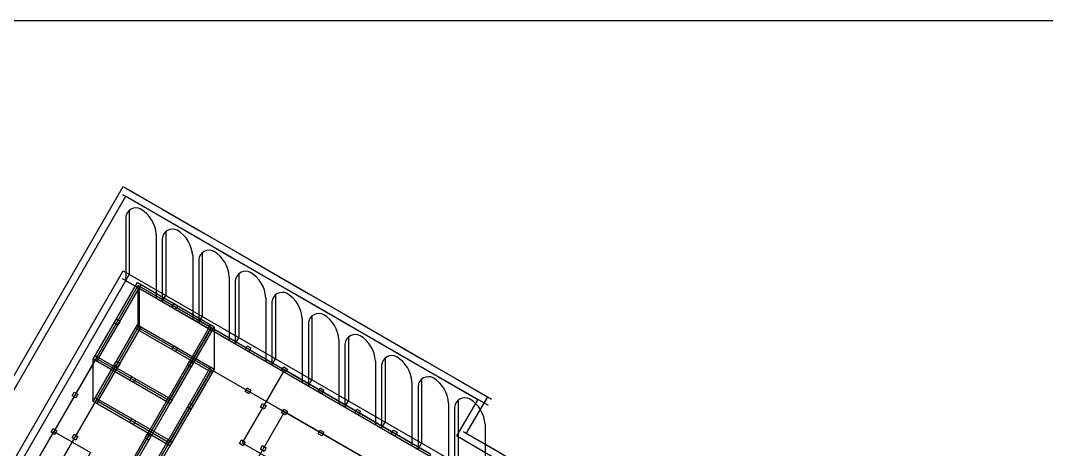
# Model space of a CAD drawing. Header units: metres. Extents: x 1950 to 2882, y 2050 to 2715.
# Drawn here: x 1987.8 to 2060.7, y 2248.7 to 2279.2 of the extents above; entities that cross this region are included whole.
import ezdxf

# ---------------------------------------------------------------- set-up
doc = ezdxf.new("R2010")
doc.units = ezdxf.units.M
for name, color, linetype in [('BRICK WALLS', 250, 'Continuous'), ('OUTLINE', 250, 'Continuous'), ('PILARS', 250, 'Continuous')]:
    doc.layers.add(name, color=color, linetype=linetype)
doc.layers.add('DOUBLE SKIN FACADE', color=250, linetype='Continuous', transparency=0.5)
doc.layers.add('lamina', color=255, linetype='Continuous', transparency=0.5)

msp = doc.modelspace()

# ---------------------------------------------------------------- linework, layer by layer
at = {"layer": 'BRICK WALLS'}
for p, q in [((1996.218, 2260.167), (1996.218, 2257.167)), ((2001.564, 2257.426), (2001.564, 2254.426)), ((1992.958, 2252.12), (1992.958, 2255.12))]:
    msp.add_line(p, q, dxfattribs=at)
for points in [[(1996.108, 2260.576), (2001.564, 2257.426), (1998.414, 2251.97), (1992.958, 2255.12), (1996.108, 2260.576)], [(1996.108, 2257.576), (2001.564, 2254.426), (1998.414, 2248.97), (1992.958, 2252.12), (1996.108, 2257.576)], [(1998.154, 2252.12), (1995.154, 2246.924), (1997.752, 2245.424)], [(1998.414, 2251.97), (1995.564, 2247.034), (1997.902, 2245.684)], [(1998.154, 2249.12), (1995.154, 2243.924), (1997.752, 2242.424)], [(1998.414, 2248.97), (1995.564, 2244.034), (1997.902, 2242.684)]]:
    msp.add_lwpolyline(points, dxfattribs=at)
for points in [[(1996.218, 2260.167), (2001.154, 2257.317), (1998.304, 2252.38), (1993.368, 2255.23)], [(1996.218, 2257.167), (2001.154, 2254.317), (1998.304, 2249.38), (1993.368, 2252.23)]]:
    msp.add_lwpolyline(points, close=True, dxfattribs=at)
at = {"layer": 'DOUBLE SKIN FACADE'}
for p, q in [((1995.3, 2267.276), (1997.898, 2265.776)), ((1995.05, 2266.843), (1997.648, 2265.343)), ((1995.516, 2265.626), (1995.516, 2261.151)), ((1997.898, 2265.776), (2000.496, 2264.276)), ((1995.266, 2265.193), (1995.266, 2260.718)), ((1997.648, 2265.343), (2000.246, 2263.843)), ((1998.114, 2264.126), (1998.114, 2259.651)), ((2000.496, 2264.276), (2003.094, 2262.776)), ((1997.431, 2263.993), (1997.431, 2259.468)), ((1997.864, 2263.693), (1997.864, 2259.218)), ((2000.246, 2263.843), (2002.844, 2262.343)), ((2000.712, 2262.626), (2000.712, 2258.151)), ((2003.094, 2262.776), (2005.692, 2261.276)), ((2000.029, 2262.493), (2000.029, 2257.968)), ((2000.462, 2262.193), (2000.462, 2257.718)), ((2002.844, 2262.343), (2005.442, 2260.843)), ((1995.266, 2260.718), (1995.516, 2261.151)), ((2003.311, 2261.126), (2003.311, 2256.651)), ((2005.692, 2261.276), (2008.29, 2259.776)), ((1995.266, 2260.718), (1995.05, 2260.843)), ((2002.628, 2260.993), (2002.628, 2256.468)), ((2003.061, 2260.693), (2003.061, 2256.218)), ((2005.442, 2260.843), (2008.04, 2259.343)), ((2008.29, 2259.776), (2010.888, 2258.276)), ((1997.431, 2259.468), (1997.648, 2259.343)), ((1997.864, 2259.218), (1997.648, 2259.343)), ((1997.864, 2259.218), (1998.114, 2259.651)), ((2005.226, 2259.493), (2005.226, 2254.968)), ((2005.659, 2259.193), (2005.659, 2254.718)), ((2005.909, 2259.626), (2005.909, 2255.151)), ((2008.04, 2259.343), (2010.638, 2257.843)), ((2010.888, 2258.276), (2013.486, 2256.776)), ((2000.029, 2257.968), (2000.246, 2257.843)), ((2000.462, 2257.718), (2000.246, 2257.843)), ((2000.462, 2257.718), (2000.712, 2258.151)), ((2007.824, 2257.993), (2007.824, 2253.468)), ((2008.257, 2257.693), (2008.257, 2253.218)), ((2008.507, 2258.126), (2008.507, 2253.651)), ((2010.638, 2257.843), (2013.236, 2256.343)), ((2013.486, 2256.776), (2016.084, 2255.276)), ((2002.628, 2256.468), (2002.844, 2256.343)), ((2003.061, 2256.218), (2002.844, 2256.343)), ((2003.061, 2256.218), (2003.311, 2256.651)), ((2010.422, 2256.493), (2010.422, 2251.968)), ((2010.855, 2256.193), (2010.855, 2251.718)), ((2011.105, 2256.626), (2011.105, 2252.151)), ((2013.236, 2256.343), (2015.834, 2254.843)), ((2005.226, 2254.968), (2005.442, 2254.843)), ((2005.659, 2254.718), (2005.442, 2254.843)), ((2005.659, 2254.718), (2005.909, 2255.151)), ((2013.02, 2254.993), (2013.02, 2250.468)), ((2013.453, 2254.693), (2013.453, 2250.218)), ((2013.703, 2255.126), (2013.703, 2250.651)), ((2015.834, 2254.843), (2018.432, 2253.343)), ((2016.084, 2255.276), (2018.682, 2253.776)), ((2007.824, 2253.468), (2008.04, 2253.343)), ((2008.257, 2253.218), (2008.04, 2253.343)), ((2008.257, 2253.218), (2008.507, 2253.651)), ((2015.618, 2253.493), (2015.618, 2248.968)), ((2016.051, 2253.193), (2016.051, 2248.718)), ((2016.301, 2253.626), (2016.301, 2249.151)), ((2018.432, 2253.343), (2021.031, 2251.843)), ((2018.682, 2253.776), (2021.281, 2252.276)), ((2010.422, 2251.968), (2010.638, 2251.843)), ((2010.855, 2251.718), (2010.638, 2251.843)), ((2010.855, 2251.718), (2011.105, 2252.151)), ((2018.216, 2251.993), (2018.216, 2247.468)), ((2018.649, 2251.693), (2018.649, 2247.218)), ((2018.899, 2252.126), (2018.899, 2247.651)), ((2013.02, 2250.468), (2013.236, 2250.343)), ((2013.453, 2250.218), (2013.236, 2250.343)), ((2013.453, 2250.218), (2013.703, 2250.651)), ((2020.814, 2250.493), (2020.814, 2245.968)), ((2019.011, 2249.545), (2021.609, 2248.045)), ((2019.261, 2249.978), (2021.859, 2248.478)), ((2015.618, 2248.968), (2015.834, 2248.843)), ((2016.051, 2248.718), (2015.834, 2248.843)), ((2016.051, 2248.718), (2016.301, 2249.151))]:
    msp.add_line(p, q, dxfattribs=at)
for points in [[(2061.283, 2184.263), (2059.783, 2181.665), (2054.587, 2184.665), (2053.087, 2182.067), (2006.408, 2209.017), (2007.908, 2211.615), (2005.31, 2213.115), (2008.31, 2218.311), (2005.712, 2219.811), (2007.212, 2222.409), (2002.016, 2225.409), (2003.516, 2228.007), (1993.124, 2234.007), (1994.624, 2236.605), (1981.633, 2244.105), (1995.083, 2267.401), (2020.977, 2252.451), (2019.477, 2249.853), (2040.262, 2237.853), (2038.762, 2235.255), (2056.949, 2224.755), (2055.449, 2222.157), (2071.037, 2213.157)], [(2061.1, 2184.946), (2059.6, 2182.348), (2054.404, 2185.348), (2052.904, 2182.75), (2007.091, 2209.2), (2008.591, 2211.798), (2005.993, 2213.298), (2008.993, 2218.494), (2006.395, 2219.994), (2007.895, 2222.592), (2002.699, 2225.592), (2004.199, 2228.19), (1993.807, 2234.19), (1995.307, 2236.788), (1982.316, 2244.288), (1995.266, 2266.718), (2020.294, 2252.268), (2018.794, 2249.67), (2039.579, 2237.67), (2038.079, 2235.072), (2056.266, 2224.572), (2054.766, 2221.974), (2070.354, 2212.974)], [(1982.316, 2239.288), (1995.083, 2261.401), (2020.977, 2246.451), (2019.477, 2243.853), (2040.262, 2231.853), (2038.762, 2229.255), (2056.949, 2218.755), (2055.449, 2216.157), (2071.037, 2207.157), (2069.537, 2204.559), (2085.126, 2195.559), (2083.626, 2192.961), (2096.616, 2185.461), (2086.166, 2167.361), (2067.979, 2177.861), (2066.479, 2175.263), (2061.283, 2178.263), (2059.783, 2175.665), (2054.587, 2178.665), (2053.087, 2176.067), (2006.408, 2203.017), (2007.908, 2205.615), (2005.31, 2207.115), (2007.908, 2211.615)], [(1984.231, 2237.183), (1982.316, 2238.288), (1995.266, 2260.718), (2020.294, 2246.268), (2018.794, 2243.67), (2039.579, 2231.67), (2038.079, 2229.072), (2056.266, 2218.572), (2054.766, 2215.974), (2070.354, 2206.974)]]:
    msp.add_lwpolyline(points, dxfattribs=at)
for centre, radius, start, end in [((1996.002, 2265.142), 0.738, 62.00218, 175.99319), ((1996.252, 2265.575), 0.738, 169.80303, 175.99319), ((1995.183, 2263.866), 2.252, 3.22633, 58.81962), ((1998.6, 2263.642), 0.738, 62.00218, 175.99319), ((1998.85, 2264.075), 0.738, 169.80303, 175.99319), ((1997.781, 2262.366), 2.252, 3.22633, 58.81962), ((2001.199, 2262.142), 0.738, 62.00218, 175.99319), ((2001.449, 2262.575), 0.738, 169.80303, 175.99319), ((2000.379, 2260.866), 2.252, 3.22633, 58.81962), ((2003.797, 2260.642), 0.738, 62.00218, 175.99319), ((2004.047, 2261.075), 0.738, 169.80303, 175.99319), ((2002.977, 2259.366), 2.252, 3.22633, 58.81962), ((2006.395, 2259.142), 0.738, 62.00218, 175.99319), ((2006.645, 2259.575), 0.738, 169.80303, 175.99319), ((2005.575, 2257.866), 2.252, 3.22633, 58.81962), ((2008.993, 2257.642), 0.738, 62.00218, 175.99319), ((2009.243, 2258.075), 0.738, 169.80303, 175.99319), ((2008.173, 2256.366), 2.252, 3.22633, 58.81962), ((2011.591, 2256.142), 0.738, 62.00218, 175.99319), ((2010.771, 2254.866), 2.252, 3.22633, 58.81962), ((2011.841, 2256.575), 0.738, 169.80303, 175.99319), ((2014.189, 2254.642), 0.738, 62.00218, 175.99319), ((2013.369, 2253.366), 2.252, 3.22633, 58.81962), ((2014.439, 2255.075), 0.738, 169.80303, 175.99319), ((2016.787, 2253.142), 0.738, 62.00218, 175.99319), ((2017.037, 2253.575), 0.738, 169.80303, 175.99319), ((2015.967, 2251.866), 2.252, 3.22633, 58.81962), ((2019.385, 2251.642), 0.738, 62.00218, 175.99319), ((2019.635, 2252.075), 0.738, 169.80303, 175.99319), ((2018.566, 2250.366), 2.252, 3.22633, 58.81962)]:
    msp.add_arc(centre, radius, start, end, dxfattribs=at)
at = {"layer": 'lamina'}
msp.add_line((1950.308, 2279.215), (2118.508, 2279.215), dxfattribs=at)
at = {"layer": 'OUTLINE'}
for points in [[(2065.4, 2182.293), (2060.203, 2185.293), (2058.703, 2182.695), (2053.507, 2185.695), (2052.007, 2183.096), (2010.438, 2207.096), (2011.938, 2209.695), (2009.34, 2211.195), (2012.34, 2216.391), (2009.742, 2217.891), (2011.242, 2220.489), (2006.046, 2223.489), (2007.546, 2226.087), (1997.153, 2232.087), (1998.653, 2234.685), (1985.663, 2242.185), (1996.163, 2260.371)], [(1996.163, 2257.371), (1996.163, 2260.371)], [(1996.163, 2260.371), (2016.948, 2248.371), (2015.448, 2245.773), (2036.232, 2233.773), (2034.732, 2231.175), (2052.919, 2220.675), (2051.419, 2218.077), (2067.007, 2209.077)], [(2065.4, 2179.293), (2060.203, 2182.293), (2058.703, 2179.695), (2053.507, 2182.695), (2052.007, 2180.096), (2010.438, 2204.096), (2011.938, 2206.695), (2009.34, 2208.195), (2012.34, 2213.391), (2009.742, 2214.891), (2011.242, 2217.489), (2006.046, 2220.489), (2007.546, 2223.087), (1997.153, 2229.087), (1998.653, 2231.685), (1985.663, 2239.185), (1996.163, 2257.371)], [(1996.163, 2257.371), (2016.948, 2245.371), (2015.448, 2242.773), (2036.232, 2230.773), (2034.732, 2228.175), (2052.919, 2217.675), (2051.419, 2215.077), (2067.007, 2206.077)]]:
    msp.add_lwpolyline(points, dxfattribs=at)
at = {"layer": 'PILARS'}
for points in [[(1996.108, 2260.576), (1996.368, 2260.426), (1996.218, 2260.167), (1995.958, 2260.317), (1996.108, 2260.576)], [(1998.706, 2259.076), (1998.966, 2258.926), (1998.816, 2258.667), (1998.556, 2258.817), (1998.706, 2259.076)], [(1994.608, 2257.978), (1994.868, 2257.828), (1994.718, 2257.568), (1994.458, 2257.718), (1994.608, 2257.978)], [(1996.108, 2257.576), (1996.368, 2257.426), (1996.218, 2257.167), (1995.958, 2257.317), (1996.108, 2257.576)], [(2001.304, 2257.576), (2001.564, 2257.426), (2001.414, 2257.167), (2001.154, 2257.317), (2001.304, 2257.576)], [(2001.359, 2257.371), (2006.555, 2254.371), (2003.555, 2249.175), (2024.34, 2237.175), (2021.34, 2231.979), (1995.359, 2246.979), (2001.359, 2257.371)], [(1998.706, 2256.076), (1998.966, 2255.926), (1998.816, 2255.667), (1998.556, 2255.817), (1998.706, 2256.076)], [(2003.902, 2256.076), (2004.162, 2255.926), (2004.012, 2255.667), (2003.752, 2255.817), (2003.902, 2256.076)], [(1993.108, 2255.38), (1993.368, 2255.23), (1993.218, 2254.97), (1992.958, 2255.12), (1993.108, 2255.38)], [(2007.546, 2226.087), (2012.742, 2223.087), (2014.242, 2225.685), (2009.046, 2228.685), (2010.546, 2231.283), (2000.153, 2237.283), (2001.653, 2239.881), (1996.457, 2242.881), (1997.957, 2245.479), (1995.359, 2246.979), (1998.359, 2252.175), (1993.163, 2255.175), (1990.163, 2249.979), (1992.761, 2248.479), (1991.261, 2245.881), (1993.859, 2244.381), (1992.359, 2241.783), (1989.761, 2243.283), (1988.261, 2240.685), (1998.653, 2234.685), (1997.153, 2232.087), (2007.546, 2226.087)], [(1994.608, 2254.978), (1994.868, 2254.828), (1994.718, 2254.568), (1994.458, 2254.718), (1994.608, 2254.978)], [(1999.804, 2254.978), (2000.064, 2254.828), (1999.914, 2254.568), (1999.654, 2254.718), (1999.804, 2254.978)], [(2001.304, 2254.576), (2001.564, 2254.426), (2001.414, 2254.167), (2001.154, 2254.317), (2001.304, 2254.576)], [(2006.5, 2254.576), (2006.76, 2254.426), (2006.61, 2254.167), (2006.35, 2254.317), (2006.5, 2254.576)], [(2001.359, 2254.371), (2006.555, 2251.371), (2003.555, 2246.175), (2024.34, 2234.175), (2021.34, 2228.979), (1995.359, 2243.979), (2001.359, 2254.371)], [(1995.706, 2253.88), (1995.966, 2253.73), (1995.816, 2253.47), (1995.556, 2253.62), (1995.706, 2253.88)], [(1991.608, 2252.782), (1991.868, 2252.632), (1991.718, 2252.372), (1991.458, 2252.522), (1991.608, 2252.782)], [(1993.108, 2252.38), (1993.368, 2252.23), (1993.218, 2251.97), (1992.958, 2252.12), (1993.108, 2252.38)], [(1998.304, 2252.38), (1998.564, 2252.23), (1998.414, 2251.97), (1998.154, 2252.12), (1998.304, 2252.38)], [(2003.902, 2253.076), (2004.162, 2252.926), (2004.012, 2252.667), (2003.752, 2252.817), (2003.902, 2253.076)], [(2009.099, 2253.076), (2009.358, 2252.926), (2009.208, 2252.667), (2008.949, 2252.817), (2009.099, 2253.076)], [(2007.546, 2223.087), (2012.742, 2220.087), (2014.242, 2222.685), (2009.046, 2225.685), (2010.546, 2228.283), (2000.153, 2234.283), (2001.653, 2236.881), (1996.457, 2239.881), (1997.957, 2242.479), (1995.359, 2243.979), (1998.359, 2249.175), (1993.163, 2252.175), (1990.163, 2246.979), (1992.761, 2245.479), (1991.261, 2242.881), (1993.859, 2241.381), (1992.359, 2238.783), (1989.761, 2240.283), (1988.261, 2237.685), (1998.653, 2231.685), (1997.153, 2229.087), (2007.546, 2223.087)], [(1999.804, 2251.978), (2000.064, 2251.828), (1999.914, 2251.568), (1999.654, 2251.718), (1999.804, 2251.978)], [(2005, 2251.978), (2005.26, 2251.828), (2005.11, 2251.568), (2004.85, 2251.718), (2005, 2251.978)], [(2006.5, 2251.576), (2006.76, 2251.426), (2006.61, 2251.167), (2006.35, 2251.317), (2006.5, 2251.576)], [(2011.697, 2251.576), (2011.956, 2251.426), (2011.806, 2251.167), (2011.547, 2251.317), (2011.697, 2251.576)], [(1990.108, 2250.184), (1990.368, 2250.034), (1990.218, 2249.774), (1989.958, 2249.924), (1990.108, 2250.184)], [(1995.706, 2250.88), (1995.966, 2250.73), (1995.816, 2250.47), (1995.556, 2250.62), (1995.706, 2250.88)], [(1990.163, 2249.979), (1992.761, 2248.479), (1991.261, 2245.881), (1993.859, 2244.381), (1992.359, 2241.783), (1989.761, 2243.283), (1988.261, 2240.685), (1985.663, 2242.185), (1990.163, 2249.979)], [(1991.608, 2249.782), (1991.868, 2249.632), (1991.718, 2249.372), (1991.458, 2249.522), (1991.608, 2249.782)], [(1996.804, 2249.782), (1997.064, 2249.632), (1996.914, 2249.372), (1996.654, 2249.522), (1996.804, 2249.782)], [(2009.099, 2250.076), (2009.358, 2249.926), (2009.208, 2249.667), (2008.949, 2249.817), (2009.099, 2250.076)], [(2014.295, 2250.076), (2014.555, 2249.926), (2014.405, 2249.667), (2014.145, 2249.817), (2014.295, 2250.076)], [(1998.304, 2249.38), (1998.564, 2249.23), (1998.414, 2248.97), (1998.154, 2249.12), (1998.304, 2249.38)], [(2003.5, 2249.38), (2003.76, 2249.23), (2003.61, 2248.97), (2003.35, 2249.12), (2003.5, 2249.38)], [(2005, 2248.978), (2005.26, 2248.828), (2005.11, 2248.568), (2004.85, 2248.718), (2005, 2248.978)]]:
    msp.add_lwpolyline(points, dxfattribs=at)
for points in [[(1996.163, 2260.371), (2001.359, 2257.371), (1998.359, 2252.175), (1993.163, 2255.175)], [(1996.163, 2257.371), (2001.359, 2254.371), (1998.359, 2249.175), (1993.163, 2252.175)], [(2016.948, 2248.371), (2006.555, 2254.371), (2003.555, 2249.175), (2013.948, 2243.175)], [(2016.948, 2245.371), (2006.555, 2251.371), (2003.555, 2246.175), (2013.948, 2240.175)]]:
    msp.add_lwpolyline(points, close=True, dxfattribs=at)

doc.saveas('drawing.dxf')
